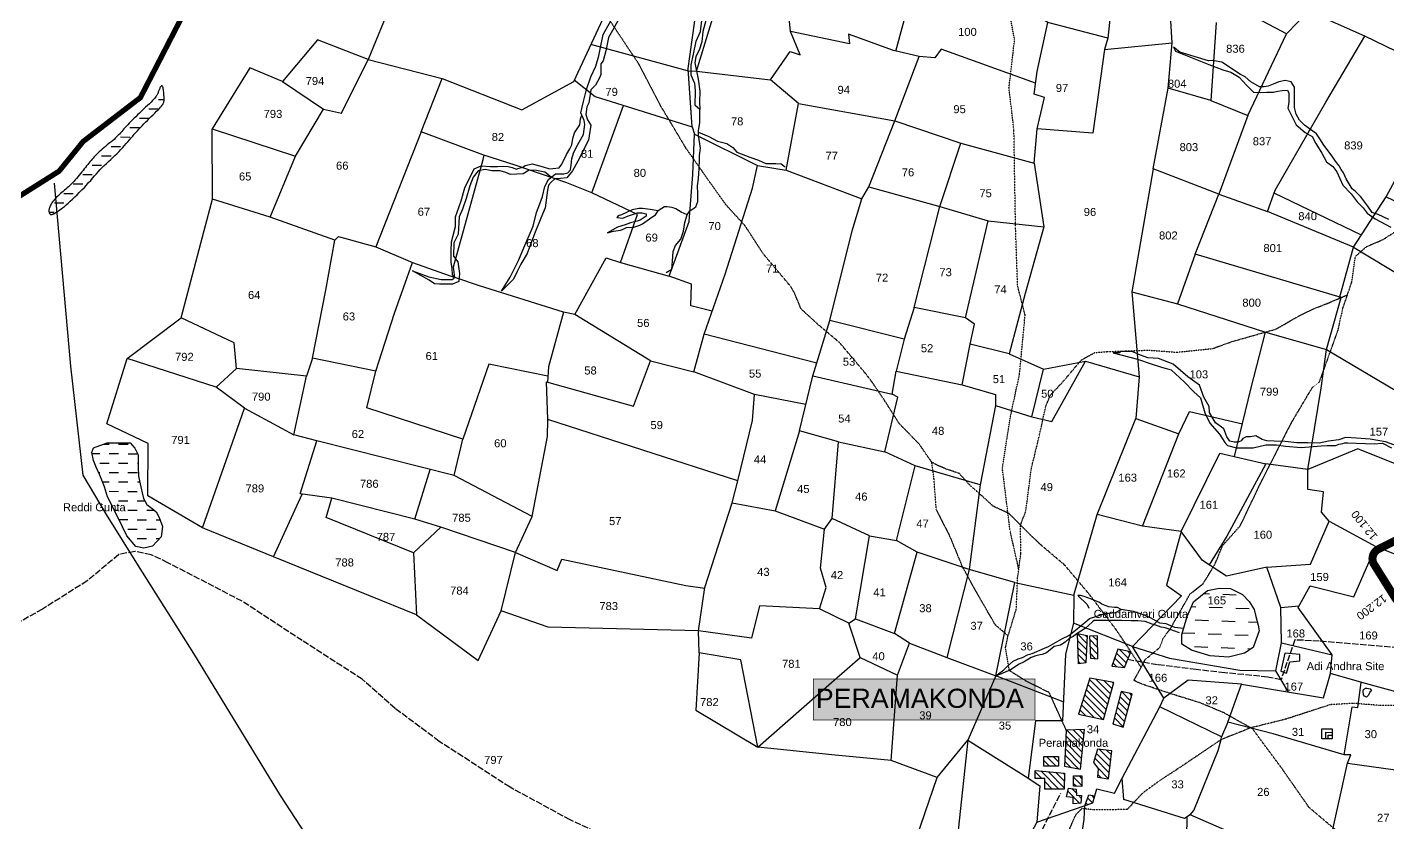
# Model space of a CAD drawing. Header units: inches. Extents: x 339104 to 349025, y 1581789 to 1595836.
# Drawn here: x 340619 to 343169, y 1590721 to 1592212 of the extents above; entities that cross this region are included whole.
import ezdxf

# ---------------------------------------------------------------- set-up
doc = ezdxf.new("R2010")
doc.units = ezdxf.units.IN
doc.header["$MEASUREMENT"] = 0
doc.header["$PDMODE"] = 32
doc.header["$PDSIZE"] = 5
for name, pattern in [('ACAD_ISO02W100', [15, 12, -3]), ('ACAD_ISO03W100', [30, 12, -18]), ('ACAD_ISO07W100', [3, 0, -3]), ('BORDER', [1.75, 0.5, -0.25, 0.5, -0.25, 0, -0.25])]:
    doc.linetypes.add(name, pattern=pattern)
for name, color, linetype in [('BLOCK', 7, 'Continuous'), ('CARTTRACK', 30, 'ACAD_ISO02W100'), ('NALA', 4, 'Continuous'), ('SQUAREWELL', 5, 'Continuous'), ('SURVEY_BND', 7, 'Continuous'), ('SURVEY_NO', 7, 'Continuous'), ('VILLAGE_AREA', 1, 'Continuous'), ('WATER_BODY', 4, 'Continuous'), ('ZSTU', 7, 'Continuous'), ('ZTEXT', 7, 'Continuous')]:
    doc.layers.add(name, color=color, linetype=linetype)
doc.layers.add('FOOTPATH', color=150, linetype='ACAD_ISO07W100', lineweight=30)
doc.layers.add('VILL_BOUNDARY', color=6, linetype='BORDER', lineweight=30)
doc.styles.get("Standard").update_dxf_attribs({"font": 'arial.ttf'})
pattern_1 = [(134.82225, (338569.871, 1581897.7874), (-6.265237, -6.2264835), [])]

msp = doc.modelspace()

# ---------------------------------------------------------------- hatches: boundary and pattern name
at = {"layer": 'VILLAGE_AREA'}
h = msp.add_hatch(dxfattribs=at)
h.set_pattern_fill('ANSI31', color=256, scale=70.664181, angle=89.8223, style=0)
h.set_pattern_definition(pattern_1)
h.paths.add_polyline_path([(342605.3, 1591072.3), (342587.2, 1591075.9), (342589.4, 1591019.3), (342602.8, 1591021.2)])
h.paths.add_polyline_path([(342624.6, 1591071.5), (342609.7, 1591070.7), (342611.5, 1591029.5), (342625.3, 1591028.2)])
h.paths.add_polyline_path([(342687.5, 1591041.4), (342663.1, 1591046.6), (342652, 1591014.4), (342675.2, 1591012.4)])
h.paths.add_polyline_path([(342689.6, 1590963), (342669.1, 1590967), (342653.6, 1590906.5), (342672.8, 1590900.2)])
h.paths.add_polyline_path([(342655.4, 1590983.9), (342610.6, 1590992.3), (342589.1, 1590924.8), (342635.9, 1590914.8)])
h.paths.add_polyline_path([(342595.9, 1590879.4), (342666, 1590879.2), (342666.1, 1590933), (342596, 1590933.2)], flags=9)
h = msp.add_hatch(dxfattribs=at)
h.set_pattern_fill('ANSI31', color=256, scale=70.664181, angle=89.8223, style=0)
h.set_pattern_definition(pattern_1)
h.paths.add_polyline_path([(342600.4, 1590895.9), (342566.3, 1590894.8), (342563.2, 1590827.3), (342593.1, 1590821.7)])
h.paths.add_polyline_path([(342651.8, 1590856.1), (342624.7, 1590859.3), (342617.5, 1590834.2), (342626.1, 1590822.8), (342624.9, 1590806.7), (342645.7, 1590803.5)])
h.paths.add_polyline_path([(342505.4, 1590853.6), (342807.8, 1590852.7), (342808, 1590908.1), (342505.6, 1590909)], flags=9)
h = msp.add_hatch(dxfattribs=at)
h.set_pattern_fill('ANSI31', color=256, scale=70.664181, angle=89.8223, style=0)
h.set_pattern_definition(pattern_1)
h.paths.add_polyline_path([(342552, 1590845.1), (342524.4, 1590845.2), (342524.4, 1590827.3), (342552, 1590827.2)])
h.paths.add_polyline_path([(342562.8, 1590814), (342508.2, 1590819.1), (342508.1, 1590804.1), (342526.3, 1590804.1), (342526.3, 1590784.4), (342562.7, 1590784.3)])
h = msp.add_hatch(dxfattribs=at)
h.set_pattern_fill('ANSI31', color=256, scale=70.664181, angle=89.8223, style=0)
h.set_pattern_definition(pattern_1)
h.paths.add_polyline_path([(342595.7, 1590808.9), (342580.2, 1590809), (342580.1, 1590789.5), (342595.6, 1590789.4)])
h = msp.add_hatch(dxfattribs=at)
h.set_pattern_fill('ANSI31', color=256, scale=70.664181, angle=89.8223, style=0)
h.set_pattern_definition(pattern_1)
h.paths.add_polyline_path([(342594.6, 1590772.1), (342586.7, 1590773), (342585.6, 1590773.2), (342585.2, 1590784.2), (342570.3, 1590786.2), (342566.9, 1590769.5), (342579.2, 1590768.7), (342579.2, 1590756.9), (342593.9, 1590757.6)])
h.paths.add_polyline_path([(342620, 1590771.9), (342608.8, 1590773.4), (342601.4, 1590753.1), (342616.3, 1590758.3)])
at = {"layer": 'WATER_BODY'}
h = msp.add_hatch(dxfattribs=at)
h.set_pattern_fill('DASH', color=256, scale=141.328361, angle=-0.1777, style=0)
h.set_pattern_definition([(359.82225, (338518.72, 1581926.096), (17.720766, 17.611155), [17.666045, -17.666045])])
h.paths.add_polyline_path([(340778.5, 1591999.4), (340775.3, 1591996.8), (340772, 1591994.1), (340768.7, 1591991.4), (340765.4, 1591988.8), (340762.2, 1591986.1), (340759.2, 1591983.6), (340756.4, 1591981.1), (340753.7, 1591978.7), (340751.2, 1591976.3), (340748.9, 1591973.9), (340746.6, 1591971.6), (340744.5, 1591969.3), (340742.4, 1591967), (340740.4, 1591964.6), (340738.3, 1591962.3), (340736.3, 1591959.8), (340734.2, 1591957.4), (340732.2, 1591954.8), (340730, 1591952.2), (340727.9, 1591949.5), (340725.7, 1591946.8), (340723.4, 1591943.9), (340721.1, 1591941), (340718.7, 1591938), (340716.2, 1591934.9), (340713.7, 1591931.8), (340711.2, 1591928.8), (340708.7, 1591925.9), (340706.1, 1591923), (340703.5, 1591920.3), (340700.9, 1591917.8), (340698.4, 1591915.4), (340695.8, 1591913.1), (340693.3, 1591910.9), (340690.8, 1591908.7), (340688.3, 1591906.6), (340685.8, 1591904.5), (340683.3, 1591902.3), (340680.9, 1591900.2), (340678.5, 1591897.9), (340676.1, 1591895.7), (340673.9, 1591893.5), (340671.8, 1591891.2), (340669.8, 1591889), (340668, 1591886.8), (340666.4, 1591884.7), (340664.9, 1591882.7), (340663.7, 1591880.7), (340662.6, 1591878.8), (340661.7, 1591877), (340661, 1591875.3), (340660.4, 1591873.8), (340660, 1591872.3), (340659.7, 1591870.9), (340659.5, 1591869.7), (340659.4, 1591868.6), (340659.4, 1591867.6), (340659.4, 1591866.7), (340659.6, 1591865.9), (340659.7, 1591865.1), (340660, 1591864.4), (340660.2, 1591863.8), (340660.5, 1591863.2), (340660.8, 1591862.7), (340661.2, 1591862.2), (340661.5, 1591861.8), (340662, 1591861.5), (340662.4, 1591861.2), (340663, 1591861), (340663.6, 1591861), (340664.2, 1591861), (340664.9, 1591861.1), (340665.7, 1591861.3), (340666.4, 1591861.5), (340667.1, 1591861.8), (340667.8, 1591862.1), (340668.4, 1591862.3), (340668.9, 1591862.5), (340669.3, 1591862.7), (340669.6, 1591862.9), (340670, 1591863.1), (340670.4, 1591863.3), (340670.9, 1591863.7), (340671.7, 1591864.1), (340672.6, 1591864.8), (340673.9, 1591865.6), (340675.4, 1591866.7), (340677.4, 1591868), (340679.6, 1591869.6), (340682.2, 1591871.5), (340685.1, 1591873.7), (340688.3, 1591876.2), (340691.8, 1591879.1), (340695.5, 1591882.3), (340699.5, 1591885.9), (340703.8, 1591889.8), (340708.1, 1591894), (340712.6, 1591898.3), (340717, 1591902.8), (340721.4, 1591907.3), (340725.8, 1591911.9), (340729.9, 1591916.4), (340733.9, 1591920.8), (340737.7, 1591925.1), (340741.4, 1591929.3), (340744.9, 1591933.3), (340748.5, 1591937.4), (340752, 1591941.3), (340755.6, 1591945.2), (340759.3, 1591949), (340763.2, 1591952.8), (340767.1, 1591956.6), (340771.2, 1591960.3), (340775.2, 1591964.1), (340779.2, 1591967.8), (340783.2, 1591971.5), (340787.1, 1591975.2), (340790.9, 1591978.9), (340794.5, 1591982.7), (340798, 1591986.4), (340801.3, 1591990.2), (340804.5, 1591993.9), (340807.6, 1591997.5), (340810.7, 1592001.2), (340813.6, 1592004.7), (340816.5, 1592008.1), (340819.4, 1592011.5), (340822.3, 1592014.7), (340825.2, 1592018), (340828.1, 1592021.1), (340831, 1592024.3), (340834.1, 1592027.5), (340837.3, 1592030.8), (340840.6, 1592034.2), (340844, 1592037.6), (340847.6, 1592041.1), (340851.1, 1592044.6), (340854.6, 1592048), (340857.9, 1592051.3), (340861.1, 1592054.5), (340864, 1592057.3), (340866.5, 1592060), (340868.6, 1592062.2), (340870.3, 1592064.2), (340871.7, 1592066), (340872.8, 1592067.5), (340873.7, 1592068.9), (340874.3, 1592070.2), (340874.7, 1592071.5), (340875, 1592072.8), (340875.2, 1592074.1), (340875.4, 1592075.5), (340875.4, 1592077), (340875.4, 1592078.6), (340875.4, 1592080.3), (340875.2, 1592082.1), (340875.1, 1592084), (340874.9, 1592086.1), (340874.7, 1592088.2), (340874.5, 1592090.5), (340874.2, 1592092.7), (340874, 1592094.9), (340873.6, 1592096.9), (340873.3, 1592098.7), (340872.9, 1592100.2), (340872.4, 1592101.3), (340871.9, 1592102), (340871.3, 1592102.4), (340870.7, 1592102.4), (340870.1, 1592102.1), (340869.5, 1592101.5), (340868.9, 1592100.8), (340868.2, 1592099.8), (340867.6, 1592098.7), (340867.1, 1592097.5), (340866.5, 1592096.3), (340866, 1592095), (340865.5, 1592093.7), (340864.9, 1592092.3), (340864.4, 1592090.9), (340863.9, 1592089.5), (340863.3, 1592088.2), (340862.8, 1592086.9), (340862.1, 1592085.6), (340861.3, 1592084.2), (340860.4, 1592082.7), (340859.2, 1592081), (340857.7, 1592079.2), (340855.8, 1592077), (340853.5, 1592074.6), (340850.8, 1592071.9), (340847.7, 1592068.8), (340844.3, 1592065.5), (340840.7, 1592062.1), (340836.9, 1592058.5), (340833.1, 1592054.9), (340829.3, 1592051.3), (340825.6, 1592047.8), (340822.1, 1592044.4), (340818.8, 1592041.2), (340815.6, 1592038), (340812.6, 1592035), (340809.8, 1592032.2), (340807.1, 1592029.4), (340804.6, 1592026.7), (340802.3, 1592024.1), (340800, 1592021.6), (340797.9, 1592019.1), (340795.8, 1592016.7), (340793.8, 1592014.3), (340791.6, 1592011.9), (340789.4, 1592009.5), (340787, 1592007.1), (340784.4, 1592004.6), (340781.5, 1592002)])
h = msp.add_hatch(dxfattribs=at)
h.set_pattern_fill('DASH', color=256, scale=141.328361, angle=-0.1777, style=0)
h.set_pattern_definition([(359.82225, (338569.871, 1581897.787), (17.720766, 17.611155), [17.666045, -17.666045])])
h.paths.add_polyline_path([(340791.2, 1591433.1), (340768.5, 1591433.1), (340743.2, 1591423.9), (340739.8, 1591415.1), (340743.1, 1591399.9), (340747.7, 1591387.7), (340754.8, 1591372.5), (340763.6, 1591351), (340769.4, 1591332.1), (340789.1, 1591292.9), (340805.5, 1591259.1), (340822.2, 1591238.9), (340837, 1591235.5), (340853.8, 1591239.6), (340869.9, 1591256.8), (340872.5, 1591276.2), (340866.2, 1591293.5), (340860.4, 1591304.1), (340852.8, 1591310.4), (340842.7, 1591317.6), (340836.4, 1591329), (340833.9, 1591339.5), (340831.4, 1591350.9), (340827.3, 1591370.7), (340826.5, 1591388.3), (340826.6, 1591410.6), (340820.7, 1591423.3), (340811.9, 1591433)])
h.paths.add_polyline_path([(340680.2, 1591299.2), (340857.5, 1591298.6), (340857.6, 1591331.5), (340680.3, 1591332)], flags=9)
at = {"layer": 'WATER_BODY', "linetype": 'ByBlock'}
h = msp.add_hatch(dxfattribs=at)
h.set_pattern_fill('DASH', color=256, scale=200, angle=177.9590255, style=0)
h.paths.add_polyline_path([(341885.1, 1590386.3), (341860, 1590370.9), (341849.6, 1590344.4), (341847.5, 1590315.4), (341849.5, 1590301.5), (341861.7, 1590284), (341888.1, 1590262.3), (341930.5, 1590246.3), (341964.6, 1590225.6), (341980.1, 1590206.1), (342003.5, 1590191.7), (342029.7, 1590198), (342046, 1590207), (342058.8, 1590223.3), (342071.2, 1590248.3), (342070.1, 1590255.4), (342072.9, 1590265.3), (342076.9, 1590274.8), (342082.5, 1590291), (342083.4, 1590307.7), (342083.4, 1590328.4), (342086.5, 1590347.4), (342086.1, 1590358.1), (342093, 1590394.6), (342099.1, 1590425.9), (342100, 1590454.1), (342100, 1590475.5), (342093.7, 1590481.1), (342081, 1590485.1), (342061.1, 1590484.3), (342040.4, 1590474.5), (341993.1, 1590449.6), (341972.4, 1590433)])
h.paths.add_polyline_path([(342870.3, 1591031.8), (342900.4, 1591039.2), (342917, 1591049.7), (342928, 1591080.9), (342926.3, 1591091.2), (342921.5, 1591107.5), (342918.4, 1591121), (342909.3, 1591135.9), (342896.4, 1591149.1), (342874.4, 1591160.3), (342852.9, 1591160.9), (342831.2, 1591156.7), (342804.7, 1591135.3), (342793.2, 1591107.6), (342782.8, 1591074.2), (342783, 1591055.6), (342801.3, 1591044.9), (342835.7, 1591034.2)])
h.paths.add_polyline_path([(341656.9, 1590312.9), (342182.7, 1590311.2), (342182.9, 1590366), (341657.1, 1590367.7)], flags=9)
h.paths.add_polyline_path([(342608.7, 1591095.4), (343043.9, 1591094), (343044.1, 1591148.9), (342608.8, 1591150.2)], flags=9)
h.paths.add_polyline_path([(342821.9, 1591120.8), (342922.3, 1591120.5), (342922.5, 1591174.6), (342822.1, 1591174.9)], flags=9)
at = {"layer": 'ZSTU'}
msp.add_hatch(color=2, dxfattribs=at).paths.add_polyline_path([(342092.1, 1590990.7), (342507.8, 1590990.7), (342507.8, 1590913.6), (342092.1, 1590913.6)])

# ---------------------------------------------------------------- linework, layer by layer
at = {"layer": 'BLOCK', "color": 1, "const_width": 15}
msp.add_lwpolyline([(343185.8, 1591137.8), (343143.4, 1591205.3, -0.442994), (343151.4, 1591233.9), (343205.3, 1591260.8, -0.123509)], format="xyb", dxfattribs=at)
at = {"layer": 'BLOCK', "color": 2}
msp.add_point((343155, 1591235.7), dxfattribs=at)
at = {"layer": 'CARTTRACK'}
for points in [[(342228.3, 1590424.5), (342201.9, 1590425), (342168.2, 1590435.9), (342129, 1590464.1), (342068.7, 1590508.2), (341989.9, 1590552.6), (341936.2, 1590589.2), (341864.7, 1590625.9), (341779.1, 1590660.8), (341636.4, 1590726.6), (341523.7, 1590787.7), (341391.1, 1590873.7), (341308.2, 1590935.5), (341246.6, 1590990), (341134.3, 1591062.5), (341021.7, 1591136.2), (340882.4, 1591208.5), (340851.1, 1591223.5), (340820.2, 1591229.7), (340790.2, 1591223.7), (340731.1, 1591174.3), (340647.4, 1591121.6), (340562, 1591073.2)], [(343248.7, 1591044), (343040.7, 1591061.6), (342994.7, 1591063.9), (342969.1, 1590989.3), (342943.9, 1590994.3), (342863.6, 1591002.3), (342809.9, 1591008.2), (342737.4, 1591017.3), (342681.6, 1591026.9)], [(341582.9, 1588435.9), (341643.7, 1588689), (341709.5, 1588910.2), (341853.6, 1589240.4), (341970.4, 1589495.9), (342025.3, 1589623.1), (342154.7, 1589857.4), (342269.7, 1590058.6), (342334.7, 1590136.1), (342342.5, 1590176.9), (342329.4, 1590216.3), (342343.1, 1590319.2), (342402.1, 1590487.6), (342422.6, 1590579.2), (342514.8, 1590695.3), (342556.1, 1590776.8)]]:
    msp.add_lwpolyline(points, dxfattribs=at)
at = {"layer": 'FOOTPATH', "ltscale": 0.0001}
for points in [[(342477.3, 1591196.6), (342461.1, 1591268.1), (342446.6, 1591385.8), (342462.4, 1591486.3), (342478.7, 1591561), (342489.2, 1591672.8), (342475.1, 1591727.6), (342471.3, 1591837.6), (342468.2, 1592020.3), (342459, 1592098.2), (342469.4, 1592188), (342457.7, 1592254.1)], [(342706.7, 1591012.5), (342661.3, 1591081.1), (342609.4, 1591149.5), (342562.9, 1591204.6), (342517.8, 1591242.7), (342496, 1591263.7), (342458.9, 1591300.7), (342429.4, 1591314.4), (342401.8, 1591339.7), (342387.3, 1591352.1), (342366, 1591375.6), (342341.7, 1591383.8), (342323.8, 1591391.5), (342314.4, 1591396.7), (342302.5, 1591413.8), (342291, 1591430.5), (342253.4, 1591469.2), (342225.3, 1591513.3), (342202.4, 1591547), (342190, 1591563.3), (342141.5, 1591620.9), (342101.4, 1591654.7), (342069.5, 1591683.9), (342057.2, 1591713.3), (342050, 1591726.1), (341998.8, 1591786.9), (341964.4, 1591839.9), (341928.6, 1591879.2), (341897.2, 1591923.3), (341853.7, 1591985.2), (341805.7, 1592065.5), (341764.9, 1592143.7), (341712.5, 1592222.3)], [(343075.7, 1591644), (343084.8, 1591685.3), (343101.5, 1591734.2), (343108.4, 1591782.6), (343129.4, 1591801.2), (343159.3, 1591813.8), (343183.7, 1591829.4)], [(342457.3, 1591071.3), (342472.6, 1591121.3), (342475.3, 1591181.6), (342481.3, 1591225.3), (342480.5, 1591279.1), (342490.4, 1591304.5), (342500.8, 1591384.4), (342515.8, 1591445.9), (342527.8, 1591501), (342536.3, 1591522.1), (342563, 1591550.9), (342594.3, 1591588.3), (342619.3, 1591602.2), (342643.7, 1591604.2), (342721.4, 1591606.9), (342773.3, 1591603), (342840.8, 1591609.9), (342875.6, 1591622.6), (342959.2, 1591646.3), (343000.2, 1591669.8), (343029.7, 1591684.4), (343054.7, 1591694.1), (343078.3, 1591704.1), (343094, 1591710.8)], [(343173.3, 1590622.7), (343093.3, 1590689), (343021.8, 1590749.5), (342970, 1590823.7), (342915.7, 1590897), (342862.1, 1590927), (342817.9, 1590945.7), (342763.6, 1590962.5), (342709.3, 1590980.6), (342693.2, 1590987.8), (342714.8, 1591027.3), (342741.8, 1591049.9), (342748.4, 1591067.8), (342760.8, 1591083.5), (342798.3, 1591149.6), (342823.4, 1591169.8), (342845.1, 1591205.6), (342859.5, 1591240.7), (342892.6, 1591277.9), (342932.2, 1591360.8), (342989.4, 1591472.4), (343027.2, 1591536.2), (343041, 1591547.4), (343075.7, 1591644)], [(342566.7, 1590893.9), (342534.5, 1590965.1), (342492.3, 1590985.9), (342459.8, 1591006.3), (342452.4, 1591049.6), (342457.3, 1591071.3), (342433.3, 1591092.2), (342396.1, 1591156.9), (342372.2, 1591200.3), (342347.2, 1591260.7), (342322.6, 1591308.7), (342318.5, 1591365.4), (342314.4, 1591396.7)], [(343254.4, 1590947.4), (343212.3, 1590940.5), (343151.8, 1590941.2), (343103.8, 1590945), (343061.3, 1590942.4), (342978.2, 1590915.4), (342912.1, 1590899), (342856.7, 1590877), (342777.4, 1590823.5), (342741.3, 1590800), (342709.3, 1590776.6), (342680.6, 1590746.3), (342653.4, 1590745.4), (342618.7, 1590745.1), (342595.6, 1590747.9), (342583.6, 1590735.5), (342566.7, 1590697.9), (342524.2, 1590674.1), (342510.7, 1590655.2), (342445.8, 1590608.3)]]:
    msp.add_lwpolyline(points, dxfattribs=at)
at = {"layer": 'NALA'}
for points in [[(341726.6, 1592225.3), (341715.5, 1592206.2), (341708.1, 1592192.6), (341703.2, 1592167.8), (341698.3, 1592149), (341693.9, 1592143.2), (341693.8, 1592123.3), (341691.2, 1592117.4), (341684.2, 1592103.8), (341674.9, 1592094.5), (341671.5, 1592070.5), (341667.8, 1592063.2), (341666, 1592048.5), (341669.2, 1592038.5), (341675.1, 1592028.8), (341670.6, 1592000.2), (341650.9, 1591961.2), (341640.9, 1591942.8), (341630.2, 1591930), (341618.4, 1591928.6), (341607.4, 1591928.2), (341600.7, 1591921.6), (341595.9, 1591916.1), (341594, 1591906.6), (341589.5, 1591873.9), (341581.3, 1591854.4), (341569.8, 1591824.7), (341556, 1591787.9), (341544.1, 1591767.9), (341537.1, 1591754.3), (341530, 1591739.9), (341507.9, 1591717.6), (341523.8, 1591743.6), (341539.4, 1591775.2), (341547.5, 1591794), (341566.9, 1591839.4), (341573.2, 1591864.8), (341579.9, 1591881.3), (341584.3, 1591894.6), (341589.2, 1591913.7), (341595.9, 1591926.9), (341608.8, 1591937.3), (341624.3, 1591937.3), (341632, 1591939.5), (341636.8, 1591944.6), (341638.3, 1591953.8), (341639.8, 1591965.2), (341642.5, 1591976.2), (341648, 1591986.5), (341661.4, 1592011), (341664, 1592029.7), (341662.9, 1592037.4), (341656.3, 1592051.5), (341661.2, 1592072.8), (341667.2, 1592095.2), (341675, 1592118.9), (341684.6, 1592139.1), (341689.9, 1592158.6), (341692.5, 1592171.1), (341698.1, 1592198.7), (341718.1, 1592234.2)], [(341892.4, 1592231.5), (341885.2, 1592204.3), (341883.1, 1592184.8), (341878.3, 1592169.2), (341872.1, 1592157.1), (341870, 1592145.6), (341876.1, 1592115), (341879.2, 1592092.3), (341878.6, 1592072.5), (341879.8, 1592057.9), (341870.6, 1592065.7), (341871.4, 1592092.9), (341870.4, 1592106.9), (341863, 1592122), (341863.1, 1592141.5), (341867.6, 1592161.4), (341872.5, 1592186.2), (341881, 1592204.2), (341883.7, 1592230)], [(343171.1, 1591851.8), (343150.9, 1591861), (343139.8, 1591865), (343131.5, 1591876.5), (343118.6, 1591894.2), (343108.7, 1591904.2), (343102, 1591909.4), (343096.9, 1591918.9), (343090.9, 1591928.1), (343086.2, 1591939.2), (343081.8, 1591945.5), (343077.9, 1591952.3), (343070.8, 1591961.1), (343064.8, 1591970.6), (343049.4, 1591990.9), (343041.5, 1592003.2), (343035.2, 1592012.4), (343012.9, 1592028.6), (343003.4, 1592038.1), (342997.1, 1592049.2), (342994.3, 1592061.6), (342994.3, 1592071.1), (342994.4, 1592080.6), (342994.4, 1592091.3), (342994, 1592099.7), (342987.7, 1592109.6), (342976.6, 1592112), (342964.7, 1592109.7), (342954.3, 1592105.3), (342944.8, 1592101.8), (342937.2, 1592100.6), (342928.5, 1592100.7), (342912.6, 1592109.8), (342901.5, 1592119), (342892.8, 1592123.4), (342858.1, 1592146.7), (342840.6, 1592149.9), (342832.7, 1592149.2), (342779.5, 1592165.2), (342767.6, 1592174.8), (342771.2, 1592167.2), (342833.5, 1592142), (342859.7, 1592132), (342874.7, 1592127.6), (342890.6, 1592118.4), (342904.1, 1592103.3), (342917.5, 1592090.2), (342931.1, 1592089.7), (342942.6, 1592090.5), (342954.9, 1592090.4), (342962.8, 1592092), (342971.2, 1592093.6), (342981.1, 1592093.9), (342983.5, 1592088.8), (342983.4, 1592070.9), (342981.8, 1592060.2), (342997, 1592028.9), (343014, 1592014.6), (343027.1, 1592007), (343034.2, 1591994.3), (343045.3, 1591976), (343054, 1591960.1), (343065.9, 1591950.9), (343073.4, 1591941.4), (343084.9, 1591916.4), (343100.4, 1591900.1), (343111.5, 1591885), (343123, 1591873.4), (343130.5, 1591863.5), (343145.5, 1591853.1), (343174.9, 1591837.6)], [(341454.7, 1591930.8), (341448.2, 1591915), (341441.4, 1591891.4), (341434.4, 1591871.1), (341428.6, 1591856.5), (341426.6, 1591824.5), (341418.3, 1591807.9), (341417.7, 1591782.9), (341426, 1591772.2), (341428.7, 1591750.4), (341427.8, 1591735.8), (341415.9, 1591730.3), (341404.8, 1591730.3), (341391.8, 1591730.4), (341382.1, 1591730.9), (341372.2, 1591737.8), (341340.9, 1591755.5), (341371.7, 1591744.3), (341394.8, 1591739.4), (341415, 1591739.3), (341419.1, 1591741.6), (341415.7, 1591748.8), (341415, 1591760.2), (341413.2, 1591772), (341413.2, 1591780.8), (341413.3, 1591793.3), (341413.8, 1591809.9), (341421.6, 1591838.5), (341421.8, 1591856.6), (341427.5, 1591874.4), (341431.9, 1591886.9), (341439.2, 1591911.1), (341456.7, 1591946.6), (341469.6, 1591952.6), (341486.8, 1591951.2), (341500.4, 1591951.1), (341511.8, 1591952), (341520.4, 1591951.1), (341527.5, 1591949), (341535.9, 1591946.2), (341538.4, 1591947.3), (341547.5, 1591950.1), (341551.9, 1591953), (341565.5, 1591955.8), (341585.9, 1591950.4), (341597.5, 1591946.7), (341616.1, 1591948.7), (341620.7, 1591955.4), (341629.4, 1591973.5), (341635.7, 1591983.9), (341639.6, 1591991.5), (341641.5, 1592003.3), (341644.8, 1592014.4), (341654.4, 1592029.3), (341656, 1592040.4), (341658.4, 1592047)], [(341816.7, 1591752.2), (341826.9, 1591758.6), (341828.3, 1591773.7), (341829.3, 1591791.6), (341834.1, 1591802.9), (341843.7, 1591814.8), (341848.6, 1591830), (341851.4, 1591846.3), (341855.7, 1591860.5), (341860.8, 1591868.1), (341871.7, 1591875.6), (341875.6, 1591885.3), (341875.8, 1591899.8), (341875, 1591914.9), (341877.1, 1591928.7), (341878.5, 1591947.2), (341878.6, 1591964.1), (341878.8, 1591971.6), (341880.5, 1591985.2), (341876.9, 1592009.8), (341876.9, 1592018.8), (341879.3, 1592033), (341879.5, 1592047.1), (341879.8, 1592057.9)], [(341876.9, 1592015.4), (341896.5, 1592007), (341912.8, 1591998.8), (341929.8, 1591994.2), (341941.4, 1591986.4), (341948.8, 1591978), (341973, 1591968.8), (341989.6, 1591963.2), (342002.9, 1591957), (342014.2, 1591957), (342021.9, 1591957), (342031.7, 1591956.2), (342039.4, 1591950.7)], [(341600.9, 1591930.9), (341588.8, 1591940.2), (341573.6, 1591943.5), (341559.7, 1591944), (341548.4, 1591937.5), (341524.7, 1591936.1), (341515.6, 1591939.8), (341505.4, 1591942.9), (341496.5, 1591942.9), (341489.5, 1591942.9), (341477.2, 1591945.6), (341463.7, 1591943), (341454.7, 1591930.8)], [(341855.7, 1591860.5), (341844.7, 1591865.4), (341834.4, 1591871.5), (341827.4, 1591874.3), (341817.9, 1591875.5), (341813.5, 1591875.3), (341808.1, 1591872.5), (341801.1, 1591868), (341786.7, 1591870.5), (341771.8, 1591872.3), (341764.9, 1591872.5), (341752.7, 1591869.7), (341742.3, 1591865), (341732.5, 1591860.3), (341726.5, 1591858.7), (341723.8, 1591855.7), (341723.8, 1591855.7), (341734.4, 1591854.1), (341738.1, 1591855.6), (341743.8, 1591858.1), (341762.8, 1591864), (341771.3, 1591864.5), (341778.6, 1591862.6), (341778.6, 1591857.8), (341767.8, 1591850.7), (341762, 1591848.6), (341749.4, 1591845.3), (341739.4, 1591841.5), (341725.3, 1591837.4), (341706.4, 1591827), (341717.7, 1591829.8), (341730.5, 1591831.8), (341734.7, 1591833.3), (341741.8, 1591836.8), (341755.8, 1591837.5), (341766.9, 1591841.1), (341772.3, 1591843.9), (341789.5, 1591856.4), (341796.1, 1591860.3), (341801.1, 1591868)], [(343180.3, 1591429.6), (343164.9, 1591435.2), (343136.3, 1591440.1), (343110.4, 1591442.1), (343089.8, 1591443), (343077.1, 1591438.7), (343057.6, 1591436.3), (343040.1, 1591432.4), (343019.8, 1591432.9), (342998.4, 1591433), (342976.5, 1591435.8), (342956.3, 1591436.3), (342942, 1591437.1), (342933.6, 1591439.5), (342921.7, 1591446.3), (342911.4, 1591444.7), (342903.8, 1591444.4), (342897.5, 1591441.2), (342893.9, 1591436.8), (342888.3, 1591434.5), (342881.2, 1591434.5), (342872.8, 1591436.5), (342867.3, 1591444.5), (342861.7, 1591459.7), (342845.8, 1591470.8), (342834.7, 1591490.3), (342834.4, 1591501), (342824.5, 1591518.5), (342815.8, 1591541.2), (342794, 1591556.7), (342766.6, 1591580.7), (342739.2, 1591591.1), (342719.3, 1591592.4), (342705.4, 1591597.6), (342691.1, 1591603.6), (342677.6, 1591604.4), (342666.9, 1591604.5), (342666.5, 1591602.1), (342654.2, 1591602.1), (342699.8, 1591589.7), (342725.2, 1591581.3), (342745.1, 1591575.2), (342762.9, 1591570), (342787.5, 1591547.7), (342805.3, 1591528.6), (342818, 1591517.5), (342826.3, 1591489.3), (342835.7, 1591470.2), (342853.3, 1591449.6), (342863.6, 1591434.1), (342868.8, 1591428.5), (342885.4, 1591423.7), (342916.8, 1591423.6), (342940.3, 1591429.5), (342960.2, 1591429.4), (342977.2, 1591427), (343006.6, 1591424.5), (343044, 1591427.5), (343054.7, 1591428.3), (343071.4, 1591428.3), (343077.4, 1591430.6), (343084.5, 1591432.2), (343088.1, 1591433), (343094.1, 1591433.3), (343143.5, 1591431.6), (343159, 1591432.3), (343176.1, 1591423.6)], [(342778.4, 1591077), (342767.9, 1591080.8), (342760.8, 1591083.5), (342751.8, 1591086.7), (342744.1, 1591087.9), (342734, 1591091.2), (342727.2, 1591093.6), (342714.1, 1591098.3), (342700.5, 1591099.8), (342688, 1591099.8), (342669.9, 1591100.1), (342641, 1591100.2), (342627.1, 1591100.2), (342618.6, 1591100.2), (342615.6, 1591097.6), (342601.7, 1591085), (342590.6, 1591078.3), (342579.5, 1591070.3), (342572, 1591066.5), (342564.3, 1591059.7), (342555.8, 1591054.3), (342543.7, 1591051.5), (342529.3, 1591039.5), (342521, 1591036.3), (342517.4, 1591035.7), (342509.3, 1591033.9), (342500.6, 1591030.9), (342487.3, 1591022.5), (342478.2, 1591018.7), (342459.8, 1591006.3), (342454.5, 1591004.7), (342445, 1591000.3), (342434.1, 1590996.7), (342449.5, 1591007.9), (342456.4, 1591014.8), (342466.9, 1591024), (342476, 1591028.2), (342484.1, 1591031), (342494, 1591035.6), (342502.7, 1591038.2), (342525.3, 1591048.2), (342532.8, 1591051.8), (342559.5, 1591066.3), (342571.4, 1591071.9), (342577.7, 1591077.4), (342583.6, 1591082.2), (342594.3, 1591090.6), (342605, 1591099.4), (342609.7, 1591103.7), (342639.1, 1591113.4), (342658.4, 1591115), (342669, 1591121), (342662.6, 1591124.6), (342656.8, 1591124.9), (342646.2, 1591125.6), (342639.1, 1591128.2), (342633, 1591130.8), (342628.8, 1591134), (342613.8, 1591140.1), (342600, 1591145.3), (342592.9, 1591147.3), (342587.8, 1591147), (342605.4, 1591130.2), (342608.6, 1591123.2)], [(342786.2, 1591085.2), (342770.1, 1591087), (342753.4, 1591093.8), (342741.5, 1591095.1), (342725.5, 1591104.5), (342713, 1591110), (342692.4, 1591117.1), (342669, 1591121)]]:
    msp.add_lwpolyline(points, dxfattribs=at)
at = {"layer": 'SQUAREWELL'}
for points in [[(343045.7, 1590897.5), (343064.7, 1590897.4), (343064.7, 1590878.4), (343045.6, 1590878.5)], [(343052.6, 1590890.7), (343064.7, 1590890.6), (343064.7, 1590878.4), (343052.6, 1590878.5)], [(343057, 1590885.5), (343064.7, 1590885.5), (343064.7, 1590878.4), (343057, 1590878.4)]]:
    msp.add_lwpolyline(points, close=True, dxfattribs=at)
at = {"layer": 'SURVEY_BND'}
for points in [[(341806.5, 1592328), (341882.9, 1592318.4), (341856.4, 1592130.5), (341873.2, 1592129.5), (341924.3, 1592297.9), (341942, 1592366), (341895, 1592398.4), (341951.4, 1592557.8), (341961.9, 1592614.1), (341963, 1592676.4), (341988.6, 1592747.2), (342024.3, 1592827)], [(343020.3, 1592241.9), (342979, 1592200), (342891.8, 1592246), (342928.4, 1592421.9), (342943.1, 1592510.5), (342985.3, 1592700.4), (342994.3, 1592708.4)], [(341584.1, 1592559.7), (341523.7, 1592560.7), (341348.2, 1592382.1), (341286.4, 1592221.7), (341257.5, 1592151.8), (341396.5, 1592115.9), (341545.8, 1592057), (341643.1, 1592110.1), (341723.1, 1592283.1), (341542.9, 1592337.1), (341569.1, 1592444.8), (341616.9, 1592428), (341660.4, 1592365.7), (341753.7, 1592336.6), (341781.5, 1592453.7), (341794.9, 1592532.6)], [(341873.2, 1592129.5), (342012, 1592113.7), (342049.1, 1592166.6), (342067.8, 1592160.2), (342049.2, 1592204.4), (342031.1, 1592390.1), (342109.2, 1592373.2), (342125.3, 1592461.5)], [(342247, 1592167.2), (342289.7, 1592326.5), (342308.4, 1592389.3), (342228, 1592432.3)], [(343242, 1592139.1), (343125.7, 1592195.4), (343020.3, 1592241.9), (343150.6, 1592363.5), (343287, 1592276.3)], [(342656.7, 1592309.4), (342644.2, 1592191.7), (342531.6, 1592220.9), (342461.8, 1592263.7)], [(342847.1, 1592220.7), (342837.2, 1592074.5), (342757.3, 1592098), (342765, 1592182.6), (342760.5, 1592254.9)], [(342638.2, 1592170.2), (342616.3, 1592013.7), (342511.7, 1592021.5), (342525.3, 1592080.5), (342506, 1592086.5), (342512.1, 1592129.4), (342531.6, 1592220.9)], [(342064.2, 1592069.2), (342245.2, 1592036.6), (342290.8, 1592157.5), (342242.8, 1592168.2), (342158.2, 1592199.1), (342159.9, 1592181), (342049.2, 1592204.4)], [(342644.2, 1592191.7), (342638.2, 1592170.2), (342765, 1592182.6)], [(342837.2, 1592074.5), (342907, 1592046.8), (342979, 1592200)], [(342907, 1592046.8), (342852.5, 1591899.4), (342943.7, 1591866.8), (342958.1, 1591906.7), (343052.8, 1592071.7), (343125.7, 1592195.4)], [(341257.5, 1592151.8), (341162.6, 1592188.5), (341097.1, 1592110.2), (341173.9, 1592058.3)], [(341856.4, 1592130.5), (341675.3, 1592179.7)], [(342508.9, 1592107.2), (342332, 1592170.7), (342320.1, 1592154.5), (342290.8, 1592157.5)], [(341195.4, 1591812.9), (341074.4, 1591856.4), (341121.6, 1591970.4), (341173.9, 1592058.3), (341207.8, 1592051.3), (341257.5, 1592151.8)], [(341097.1, 1592110.2), (341035.8, 1592136.1), (340965.6, 1592021.7), (341121.6, 1591970.4)], [(341677.3, 1591901.6), (341630.1, 1591920.6), (341533.2, 1591953.6), (341473, 1591973), (341357.3, 1592015.9), (341396.5, 1592115.9)], [(341644.2, 1592113.6), (341683.4, 1592082), (341865.1, 1592025.6), (341857.6, 1592133.9)], [(341865.1, 1592025.6), (341869.4, 1592011.4), (341987.8, 1591952.7), (342041.4, 1591944.5), (342064.2, 1592069.2), (342012, 1592113.7)], [(343166.1, 1591894.1), (343293.4, 1592129.7), (343384, 1592113.5), (343380.8, 1592084.3)], [(342729.1, 1591947), (342757.3, 1592098)], [(341731, 1591771.4), (341762.6, 1591861.3), (341677.3, 1591901.6), (341736.7, 1592065.5)], [(342041.4, 1591944.5), (342183.1, 1591890.4), (342196.1, 1591913.1), (342245.2, 1592036.6)], [(342245.2, 1592036.7), (342368.5, 1591994.9), (342506.3, 1591957.5), (342511.7, 1592021.5)], [(341074.4, 1591856.4), (340966, 1591889.8), (340965.6, 1592021.7)], [(341357.3, 1592015.9), (341272.1, 1591800.4), (341340.6, 1591770.9), (341420.2, 1591743.2), (341417.6, 1591762.9), (341445.5, 1591862.3), (341473.3, 1591964.4), (341475.2, 1591972.3)], [(341902.8, 1591680.1), (341862.7, 1591690.2), (341864.1, 1591730.5), (341822, 1591745.5), (341859.4, 1591847.9), (341866.5, 1591936.2), (341869.4, 1592011.4)], [(342196.1, 1591913.1), (342329.1, 1591876.3), (342368.5, 1591994.9)], [(342098.5, 1591582.3), (341887.9, 1591637.1), (341926.8, 1591749.6), (341978.4, 1591910.5), (341987.8, 1591952.7)], [(342506.3, 1591957.5), (342524.4, 1591838.2), (342489.2, 1591712.8), (342459.2, 1591600.1), (342523.6, 1591571), (342602.7, 1591586.4), (342703.1, 1591556.7)], [(342808.2, 1591787.1), (342852.5, 1591899.4), (342729.1, 1591947), (342689.4, 1591716.2), (342774.6, 1591693.9)], [(341973.6, 1589462.2), (341761.2, 1589756.1), (341634.8, 1589920.5), (341523.2, 1590080), (341264.5, 1590510.1), (341093.7, 1590772), (340930.8, 1591038.7), (340827.1, 1591202.6), (340767.4, 1591299), (340723.3, 1591372.9), (340700.7, 1591576.8), (340670.1, 1591919.7)], [(341153.6, 1591591.8), (341142.2, 1591558.1), (341010.7, 1591572.3), (341006.9, 1591620.7), (340907.1, 1591667.5), (340950.3, 1591831), (340966, 1591889.8)], [(342281.3, 1591686.8), (342262.2, 1591627.7), (342123.4, 1591662.5), (342164.8, 1591830.6), (342183.1, 1591890.4)], [(343119.5, 1591822.5), (342956.1, 1591901)], [(343104.7, 1591799.8), (343166.1, 1591894.1), (343256.2, 1591852), (343462, 1591834.9)], [(342377.3, 1591667.5), (342281.3, 1591686.8), (342329.1, 1591876.3)], [(342329.1, 1591876.3), (342419.9, 1591849.5), (342524.4, 1591838.2)], [(343104.7, 1591799.8), (342943.7, 1591866.8)], [(342459.2, 1591600.1), (342386.2, 1591618.2), (342394.1, 1591655.8), (342377.3, 1591667.5), (342419.9, 1591849.5)], [(341272, 1591567.3), (341153.6, 1591591.8), (341178.6, 1591719.3), (341195.4, 1591812.9), (341201.9, 1591820.1), (341272.1, 1591800.4)], [(343054, 1591608.2), (343081.8, 1591705.6), (342808.2, 1591787.1), (342774.6, 1591693.9), (342940.1, 1591640.9)], [(343078.3, 1591704.1), (343104.7, 1591799.8), (343261.1, 1591705.5), (343357.1, 1591653.5)], [(341594.6, 1591557.9), (341483.8, 1591580.4), (341435.2, 1591439.8), (341255, 1591498.8), (341272, 1591567.3), (341307.4, 1591676.3), (341340.6, 1591770.9)], [(341787, 1591586.9), (341645.1, 1591673.7), (341704, 1591780.1), (341731, 1591771.4), (341822, 1591745.5)], [(341645.1, 1591673.7), (341624, 1591678.1), (341466.7, 1591727.6), (341420.2, 1591743.2)], [(342689.4, 1591716.2), (342703.1, 1591556.7), (342696.9, 1591478.8), (342777.1, 1591450), (342797.5, 1591492), (342896.7, 1591468.7)], [(340973, 1591537.5), (340805.8, 1591591.5), (340907.1, 1591667.5)], [(341624, 1591678.1), (341595.9, 1591575.9), (341593.8, 1591547)], [(342091.1, 1591558.5), (342123.4, 1591662.5)], [(342078, 1591504.8), (341981.8, 1591524.1), (341868, 1591566.5), (341887.9, 1591637.1)], [(342881.8, 1591407.5), (342912.5, 1591533.9), (342940.1, 1591640.9), (343054, 1591608.2)], [(342262.2, 1591627.7), (342247.8, 1591567.4), (342371, 1591541.8), (342386.2, 1591618.2)], [(343299.9, 1591347.1), (343112.8, 1591422.2), (343019.1, 1591383.1), (343043.9, 1591535.6), (343054, 1591608.2), (343182.7, 1591531.9), (343309.2, 1591460.7)], [(340947, 1591273.9), (340844.6, 1591334), (340845.5, 1591432.1), (340768.2, 1591468.8), (340805.8, 1591591.5)], [(341951, 1591362.3), (341594.7, 1591476.8), (341591.8, 1591547.6), (341755.4, 1591502.2), (341787, 1591586.9), (341868, 1591566.5)], [(342502, 1591482.1), (342539.4, 1591473.2), (342602.7, 1591586.4)], [(341025.8, 1591498.2), (340973, 1591537.5), (341010.7, 1591572.3)], [(341418.9, 1591371.9), (341161.9, 1591436.9), (341118.7, 1591448.2), (341142.2, 1591558.1)], [(342139.2, 1591435), (342066.1, 1591456), (342091.1, 1591558.5), (342240.2, 1591524.5)], [(342433.9, 1591503), (342404.8, 1591354.4), (342283.4, 1591389.9), (342226.1, 1591416.3), (342250.8, 1591518.7), (342240.2, 1591524.5), (342247.8, 1591567.4)], [(342371, 1591541.8), (342434, 1591523.8), (342433.9, 1591503), (342502, 1591482.1), (342523.6, 1591571)], [(341940.4, 1591320.6), (341951, 1591362.3), (341978.4, 1591475), (341981.8, 1591524.1)], [(341080.6, 1591219.4), (340947, 1591273.9), (341008, 1591446.5), (341025.8, 1591498.2), (341118.7, 1591448.2)], [(341534.2, 1591227.9), (341565.3, 1591295.2), (341593.8, 1591445.1), (341594.7, 1591476.8)], [(342709.1, 1591277.1), (342624, 1591298.8), (342696.9, 1591478.8)], [(342066.1, 1591456), (342020.9, 1591305.7), (342113.1, 1591271.6), (342127.4, 1591291.7)], [(342782, 1591267.2), (342709.1, 1591277.1), (342777.1, 1591450)], [(341345, 1591290.1), (341190, 1591329.3), (341130.4, 1591337.8), (341161.9, 1591436.9)], [(341565.3, 1591295.2), (341418.9, 1591371.9), (341435.2, 1591439.8)], [(342197.8, 1591259.2), (342127.4, 1591291.7), (342139.2, 1591435), (342226.1, 1591416.3)], [(342782, 1591267.2), (342854.2, 1591413.7), (342940.7, 1591394.1)], [(341534.2, 1591227.9), (341393.9, 1591275.3), (341345, 1591290.1), (341374.2, 1591383.2)], [(342404.8, 1591354.4), (342384.6, 1591196.1), (342286.8, 1591228.4), (342247.9, 1591249.9), (342283.4, 1591389.9)], [(343059, 1591286.7), (343044.9, 1591303.4), (343048.5, 1591341.2), (343019, 1591345.5), (343019.1, 1591383.1), (342940.7, 1591394.1), (342867.5, 1591258.5), (342834, 1591204.7)], [(341348.6, 1591110.7), (341080.6, 1591219.4), (341134.1, 1591337.3)], [(341393.9, 1591275.3), (341343, 1591226.9), (341179.3, 1591293.3), (341190, 1591329.3)], [(342104.1, 1591121.8), (341991.5, 1591127.7), (341976.6, 1591066.9), (341876.9, 1591080.7), (341888.8, 1591162.4), (341940.4, 1591320.6), (342020.9, 1591305.7)], [(342580.4, 1591147.6), (342624, 1591298.8)], [(342158.7, 1591095.3), (342104.1, 1591121.8), (342116.6, 1591162.3), (342105.6, 1591198.6), (342113.1, 1591271.6)], [(342942, 1591200.2), (343024.1, 1591206), (343059, 1591286.7), (343146.9, 1591238.9)], [(342171.3, 1591103.6), (342197.8, 1591259.2), (342247.9, 1591249.9)], [(342968.4, 1591124.9), (342942, 1591200.2), (342866.6, 1591183.6), (342821.6, 1591212.7), (342782, 1591267.2), (342754.1, 1591166.5), (342782.3, 1591146.2), (342690.7, 1591051.7)], [(341343, 1591226.9), (341348.6, 1591110.7), (341464.2, 1591025), (341507.3, 1591118.2)], [(341876.9, 1591080.7), (341595.4, 1591087.5), (341507.3, 1591118.2), (341534.2, 1591227.9), (341612.2, 1591194.1), (341620.9, 1591215.3), (341853.1, 1591165.6), (341888.6, 1591160.7)], [(342272.6, 1591057.5), (342244.1, 1591075.9), (342286.8, 1591228.4)], [(343197.9, 1590963), (343120.2, 1590983.9), (343061.9, 1591001), (343064.6, 1591035.9), (343001.2, 1591124.5), (343023.4, 1591165.4), (343105.1, 1591144.7), (343146.9, 1591238.9), (343305.8, 1591176.4)], [(342469.9, 1591171.6), (342384.6, 1591196.1), (342342.4, 1591030.9)], [(342434.1, 1590996.7), (342469.9, 1591171.6), (342580.4, 1591147.6), (342580, 1591095.2)], [(342969.9, 1591058.3), (342968.4, 1591124.9), (343002.8, 1591127.5)], [(342180.2, 1591030.6), (342158.7, 1591095.3), (342171.3, 1591103.6), (342244.1, 1591075.9)], [(342690.7, 1591051.7), (342580, 1591095.2), (342565, 1591037.2), (342559.1, 1590912.5), (342508.5, 1590912.3), (342495.2, 1590805), (342517, 1590790.5), (342511.4, 1590722.4), (342616.3, 1590758.3), (342623.4, 1590784.7), (342656.9, 1590776.4), (342671, 1590804.8)], [(341878.3, 1591039.6), (341876.9, 1591080.7)], [(342324.4, 1590805.8), (342238, 1590837.9), (342250, 1590997.8), (342272.6, 1591057.5), (342342.4, 1591030.9), (342434.1, 1590996.7)], [(342894.9, 1590981), (342795, 1590988.5), (342749.4, 1590954.4), (342690.7, 1591051.7), (342759.7, 1591029.6), (342891.6, 1591007.3), (342959.2, 1591005.9)], [(342982.8, 1590966.2), (342959.2, 1591005.9), (342969.9, 1591058.3), (343064.6, 1591035.9)], [(341988.3, 1590863), (341956.1, 1591026.6), (341878.3, 1591039.6), (341871.8, 1590932.4), (341988.3, 1590863)], [(342238, 1590837.9), (342126.7, 1590848.3), (341988.3, 1590863), (342131.2, 1590988.7), (342180.2, 1591030.6), (342250, 1590997.8)], [(342560.8, 1590947.7), (342434.1, 1590996.7), (342381.6, 1590876.1), (342499.6, 1590802)], [(343087.5, 1590848.7), (342954.1, 1590887.7), (342869.1, 1590909.5), (342894.9, 1590981), (343048.3, 1590955.1), (343061.9, 1591001)], [(343093.6, 1590832.6), (343099.8, 1590848.7), (343087.5, 1590848.7), (343102.5, 1590938.4), (343112.7, 1590937.5), (343119.2, 1590984.2)], [(342869.1, 1590909.5), (342857.2, 1590882.5), (342741.9, 1590938.5), (342749.4, 1590954.4)], [(342798.4, 1590736.1), (342788.2, 1590729), (342674.2, 1590764.6), (342671, 1590804.8), (342741.9, 1590938.5)], [(342278.7, 1590672.8), (342324.4, 1590805.8), (342381.6, 1590876.1)], [(342381.6, 1590876.1), (342361.8, 1590689.7), (342349.8, 1590573.1), (342431, 1590562.9), (342469.7, 1590612.6), (342476.2, 1590656.7)], [(343058.6, 1590674.6), (342969.5, 1590705.9), (342934.7, 1590677), (342798.4, 1590736.1), (342805.7, 1590744.4), (342851.3, 1590856.3), (342856.7, 1590877), (342857.2, 1590882.5)], [(343117, 1590642.4), (343058.6, 1590674.6), (343093.6, 1590832.6), (343228.5, 1590814.1)], [(342511.4, 1590722.4), (342476.2, 1590656.7), (342544.2, 1590652.6), (342587.1, 1590642.4), (342599.7, 1590727.7), (342601.4, 1590753.1)], [(342790.3, 1590580.5), (342793, 1590732.4)]]:
    msp.add_lwpolyline(points, dxfattribs=at)
at = {"layer": 'VILL_BOUNDARY', "color": 6, "linetype": 'ACAD_ISO03W100', "lineweight": -2, "ltscale": 3, "const_width": 10}
msp.add_lwpolyline([(340966.2, 1592342.9), (340870.2, 1592156.6), (340830.8, 1592080.2), (340723.5, 1591997.9), (340678.5, 1591942.4), (340589.4, 1591886.1), (340522.5, 1591884.7), (340345.1, 1591816.2), (340197, 1591784.5), (340126.2, 1591756.2), (340069.2, 1591731.9), (339977.6, 1591728.1), (339922.4, 1591671), (339863.3, 1591615.2), (339834.1, 1591492.7), (339740.1, 1591408.9), (339689.4, 1591348.5), (339648.1, 1591267.5), (339602.1, 1591137.4), (339592.9, 1591065.2), (339561.9, 1590985.1), (339493.3, 1590962.9), (339440.5, 1590890.5)], dxfattribs=at)
at = {"layer": 'VILLAGE_AREA'}
for points in [[(342602.8, 1591021.2), (342589.4, 1591019.3), (342587.2, 1591075.9), (342605.3, 1591072.3), (342602.8, 1591021.2)], [(342611.5, 1591029.5), (342625.3, 1591028.2), (342624.6, 1591071.5), (342609.7, 1591070.7), (342611.5, 1591029.5)], [(342652, 1591014.4), (342675.2, 1591012.4), (342687.5, 1591041.4), (342663.1, 1591046.6), (342652, 1591014.4)], [(342979.4, 1591001.7), (342985.4, 1591022.7), (343004.2, 1591024.8), (343004, 1591036.8), (342976.1, 1591038.8), (342968.3, 1591005.1), (342979.4, 1591001.7)], [(342635.9, 1590914.8), (342655.4, 1590983.9), (342610.6, 1590992.3), (342589.1, 1590924.8), (342635.9, 1590914.8)], [(342653.6, 1590906.5), (342672.8, 1590900.2), (342689.6, 1590963), (342669.1, 1590967), (342653.6, 1590906.5)], [(342563.2, 1590827.3), (342593.1, 1590821.7), (342600.4, 1590895.9), (342566.3, 1590894.8), (342563.2, 1590827.3)], [(342626.1, 1590822.8), (342624.9, 1590806.7), (342645.7, 1590803.5), (342651.8, 1590856.1), (342624.7, 1590859.3), (342617.5, 1590834.2), (342626.1, 1590822.8)], [(342562.8, 1590814), (342562.7, 1590784.3), (342526.3, 1590784.4), (342526.3, 1590804.1), (342508.1, 1590804.1), (342508.2, 1590819.1), (342562.8, 1590814)], [(342601.4, 1590753.1), (342608.8, 1590773.4), (342620, 1590771.9)]]:
    msp.add_lwpolyline(points, dxfattribs=at)
for points in [[(342524.4, 1590845.2), (342552, 1590845.1), (342552, 1590827.2), (342524.4, 1590827.3)], [(342580.2, 1590809), (342595.7, 1590808.9), (342595.6, 1590789.4), (342580.1, 1590789.5)], [(342586.7, 1590773), (342594.6, 1590772.1), (342593.9, 1590757.6), (342579.2, 1590756.9), (342579.2, 1590768.7), (342566.9, 1590769.5), (342570.3, 1590786.2), (342585.2, 1590784.2), (342585.6, 1590773.2)]]:
    msp.add_lwpolyline(points, close=True, dxfattribs=at)
at = {"layer": 'WATER_BODY'}
for points in [[(340695.5, 1591882.3), (340699.5, 1591885.9), (340703.8, 1591889.8), (340708.1, 1591894), (340712.6, 1591898.3), (340717, 1591902.8), (340721.4, 1591907.3), (340725.8, 1591911.9), (340729.9, 1591916.4), (340733.9, 1591920.8), (340737.7, 1591925.1), (340741.4, 1591929.3), (340744.9, 1591933.3), (340748.5, 1591937.4), (340752, 1591941.3), (340755.6, 1591945.2), (340759.3, 1591949), (340763.2, 1591952.8), (340767.1, 1591956.6), (340771.2, 1591960.3), (340775.2, 1591964.1), (340779.2, 1591967.8), (340783.2, 1591971.5), (340787.1, 1591975.2), (340790.9, 1591978.9), (340794.5, 1591982.7), (340798, 1591986.4), (340801.3, 1591990.2), (340804.5, 1591993.9), (340807.6, 1591997.5), (340810.7, 1592001.2), (340813.6, 1592004.7), (340816.5, 1592008.1), (340819.4, 1592011.5), (340822.3, 1592014.7), (340825.2, 1592018), (340828.1, 1592021.1), (340831, 1592024.3), (340834.1, 1592027.5), (340837.3, 1592030.8), (340840.6, 1592034.2), (340844, 1592037.6), (340847.6, 1592041.1), (340851.1, 1592044.6), (340854.6, 1592048), (340857.9, 1592051.3), (340861.1, 1592054.5), (340864, 1592057.3), (340866.5, 1592060), (340868.6, 1592062.2), (340870.3, 1592064.2), (340871.7, 1592066), (340872.8, 1592067.5), (340873.7, 1592068.9), (340874.3, 1592070.2), (340874.7, 1592071.5), (340875, 1592072.8), (340875.2, 1592074.1), (340875.4, 1592075.5), (340875.4, 1592077), (340875.4, 1592078.6), (340875.4, 1592080.3), (340875.2, 1592082.1), (340875.1, 1592084), (340874.9, 1592086.1), (340874.7, 1592088.2), (340874.5, 1592090.5), (340874.2, 1592092.7), (340874, 1592094.9), (340873.6, 1592096.9), (340873.3, 1592098.7), (340872.9, 1592100.2), (340872.4, 1592101.3), (340871.9, 1592102), (340871.3, 1592102.4), (340870.7, 1592102.4), (340870.1, 1592102.1), (340869.5, 1592101.5), (340868.9, 1592100.8), (340868.2, 1592099.8), (340867.6, 1592098.7), (340867.1, 1592097.5), (340866.5, 1592096.3), (340866, 1592095), (340865.5, 1592093.7), (340864.9, 1592092.3), (340864.4, 1592090.9), (340863.9, 1592089.5), (340863.3, 1592088.2), (340862.8, 1592086.9), (340862.1, 1592085.6), (340861.3, 1592084.2), (340860.4, 1592082.7), (340859.2, 1592081), (340857.7, 1592079.2), (340855.8, 1592077), (340853.5, 1592074.6), (340850.8, 1592071.9), (340847.7, 1592068.8), (340844.3, 1592065.5), (340840.7, 1592062.1), (340836.9, 1592058.5), (340833.1, 1592054.9), (340829.3, 1592051.3), (340825.6, 1592047.8), (340822.1, 1592044.4), (340818.8, 1592041.2), (340815.6, 1592038), (340812.6, 1592035), (340809.8, 1592032.2), (340807.1, 1592029.4), (340804.6, 1592026.7), (340802.3, 1592024.1), (340800, 1592021.6), (340797.9, 1592019.1), (340795.8, 1592016.7), (340793.8, 1592014.3), (340791.6, 1592011.9), (340789.4, 1592009.5), (340787, 1592007.1), (340784.4, 1592004.6), (340781.5, 1592002), (340778.5, 1591999.4), (340775.3, 1591996.8), (340772, 1591994.1), (340768.7, 1591991.4), (340765.4, 1591988.8), (340762.2, 1591986.1), (340759.2, 1591983.6), (340756.4, 1591981.1), (340753.7, 1591978.7), (340751.2, 1591976.3), (340748.9, 1591973.9), (340746.6, 1591971.6), (340744.5, 1591969.3), (340742.4, 1591967), (340740.4, 1591964.6), (340738.3, 1591962.3), (340736.3, 1591959.8), (340734.2, 1591957.4), (340732.2, 1591954.8), (340730, 1591952.2), (340727.9, 1591949.5), (340725.7, 1591946.8), (340723.4, 1591943.9), (340721.1, 1591941), (340718.7, 1591938), (340716.2, 1591934.9), (340713.7, 1591931.8), (340711.2, 1591928.8), (340708.7, 1591925.9), (340706.1, 1591923), (340703.5, 1591920.3), (340700.9, 1591917.8), (340698.4, 1591915.4), (340695.8, 1591913.1), (340693.3, 1591910.9), (340690.8, 1591908.7), (340688.3, 1591906.6), (340685.8, 1591904.5), (340683.3, 1591902.3), (340680.9, 1591900.2), (340678.5, 1591897.9), (340676.1, 1591895.7), (340673.9, 1591893.5), (340671.8, 1591891.2), (340669.8, 1591889), (340668, 1591886.8), (340666.4, 1591884.7), (340664.9, 1591882.7), (340663.7, 1591880.7), (340662.6, 1591878.8), (340661.7, 1591877), (340661, 1591875.3), (340660.4, 1591873.8), (340660, 1591872.3), (340659.7, 1591870.9), (340659.5, 1591869.7), (340659.4, 1591868.6), (340659.4, 1591867.6), (340659.4, 1591866.7), (340659.6, 1591865.9), (340659.7, 1591865.1), (340660, 1591864.4), (340660.2, 1591863.8), (340660.5, 1591863.2), (340660.8, 1591862.7), (340661.2, 1591862.2), (340661.5, 1591861.8), (340662, 1591861.5), (340662.4, 1591861.2), (340663, 1591861), (340663.6, 1591861), (340664.2, 1591861), (340664.9, 1591861.1), (340665.7, 1591861.3), (340666.4, 1591861.5), (340667.1, 1591861.8), (340667.8, 1591862.1), (340668.4, 1591862.3), (340668.9, 1591862.5), (340669.3, 1591862.7), (340669.6, 1591862.9), (340670, 1591863.1), (340670.4, 1591863.3), (340670.9, 1591863.7), (340671.7, 1591864.1), (340672.6, 1591864.8), (340673.9, 1591865.6), (340675.4, 1591866.7), (340677.4, 1591868), (340679.6, 1591869.6), (340682.2, 1591871.5), (340685.1, 1591873.7), (340688.3, 1591876.2), (340691.8, 1591879.1)], [(340866.2, 1591293.5), (340872.5, 1591276.2), (340869.9, 1591256.8), (340853.8, 1591239.6), (340837, 1591235.5), (340822.2, 1591238.9), (340805.5, 1591259.1), (340789.1, 1591292.9), (340769.4, 1591332.1), (340763.6, 1591351), (340754.8, 1591372.5), (340747.7, 1591387.7), (340743.1, 1591399.9), (340739.8, 1591415.1), (340743.2, 1591423.9), (340768.5, 1591433.1), (340791.2, 1591433.1), (340811.9, 1591433), (340820.7, 1591423.3), (340826.6, 1591410.6), (340826.5, 1591388.3), (340827.3, 1591370.7), (340831.4, 1591350.9), (340833.9, 1591339.5), (340836.4, 1591329), (340842.7, 1591317.6), (340852.8, 1591310.4), (340860.4, 1591304.1)], [(342928, 1591080.9), (342917, 1591049.7), (342900.4, 1591039.2), (342870.3, 1591031.8), (342835.7, 1591034.2), (342801.3, 1591044.9), (342783, 1591055.6), (342782.8, 1591074.2), (342793.2, 1591107.6), (342804.7, 1591135.3), (342831.2, 1591156.7), (342852.9, 1591160.9), (342874.4, 1591160.3), (342896.4, 1591149.1), (342909.3, 1591135.9), (342918.4, 1591121), (342921.5, 1591107.5), (342926.3, 1591091.2)], [(343135.6, 1590965.7), (343132.8, 1590960), (343129.4, 1590956.5), (343125.1, 1590958.3), (343123.3, 1590961.2), (343123, 1590967.9), (343123.3, 1590971), (343127.4, 1590973.3), (343129.8, 1590973.3), (343136.1, 1590972.2), (343138.2, 1590968.2)]]:
    msp.add_lwpolyline(points, close=True, dxfattribs=at)
at = {"layer": 'ZTEXT', "color": 1, "const_width": 1}
msp.add_lwpolyline([(342092.1, 1590990.7), (342507.8, 1590990.7), (342507.8, 1590913.6), (342092.1, 1590913.6)], close=True, dxfattribs=at)

# ---------------------------------------------------------------- texts
at = {"layer": 'BLOCK', "color": 0}
for s, rotation, p in [('12.100', 128.7768, (343150.9, 1591258.2)), ('12.200', 216.6422, (343160.2, 1591150.2))]:
    msp.add_text(s, height=15, rotation=rotation, dxfattribs=at).set_placement(p)
at = {"layer": 'SURVEY_NO'}
for s, p in [('100', (342363.6, 1592195.9)), ('836', (342866, 1592164.3)), ('794', (341140.7, 1592103.8)), ('804', (342756.8, 1592098.8)), ('79', (341702.5, 1592083.5)), ('94', (342137.6, 1592087.3)), ('97', (342546.8, 1592090.8)), ('95', (342354.7, 1592051)), ('793', (341061.9, 1592042.2)), ('78', (341937.8, 1592028.2)), ('82', (341489.4, 1591998.9)), ('803', (342778.7, 1591979.9)), ('837', (342915.9, 1591990.9)), ('839', (343087.2, 1591983.1)), ('66', (341197.6, 1591945.2)), ('81', (341656.6, 1591967.5)), ('77', (342115.1, 1591963.9)), ('65', (341015.6, 1591924.9)), ('80', (341755.4, 1591931.6)), ('76', (342258.1, 1591932.7)), ('75', (342403.5, 1591893.5)), ('67', (341350.6, 1591858.8)), ('96', (342599.1, 1591858.4)), ('840', (343001.3, 1591850.5)), ('70', (341895.6, 1591832)), ('68', (341553.9, 1591800)), ('69', (341777.5, 1591810.4)), ('802', (342740.2, 1591814.3)), ('801', (342935.9, 1591790.7)), ('71', (342003.5, 1591752.4)), ('73', (342328.5, 1591745.5)), ('72', (342209.4, 1591735.3)), ('64', (341032.6, 1591702.8)), ('74', (342431.3, 1591713.2)), ('800', (342896.4, 1591688.4)), ('63', (341210.1, 1591662.6)), ('56', (341761.9, 1591650.4)), ('61', (341365.4, 1591588.4)), ('52', (342293.8, 1591603)), ('792', (340895.8, 1591586.9)), ('53', (342147.5, 1591577.8)), ('58', (341662.9, 1591561.3)), ('55', (341971.5, 1591555.5)), ('51', (342428.6, 1591545.1)), ('103', (342797.4, 1591554)), ('790', (341039.9, 1591512.3)), ('50', (342519.2, 1591517.9)), ('799', (342929.3, 1591521.6)), ('54', (342138.8, 1591471.3)), ('62', (341227, 1591442.3)), ('59', (341786.9, 1591459)), ('48', (342314.5, 1591448.2)), ('157', (343134.9, 1591446.6)), ('791', (340888.7, 1591431.2)), ('60', (341493.9, 1591424.9)), ('44', (341980.8, 1591394.8)), ('163', (342664, 1591360.5)), ('162', (342755.1, 1591368.3)), ('789', (341027.9, 1591340.3)), ('786', (341242.4, 1591349)), ('45', (342061.8, 1591339.2)), ('49', (342518.1, 1591342.8)), ('46', (342170.6, 1591325)), ('161', (342816.2, 1591309.6)), ('Reddi Gunta', (340685.7, 1591305)), ('785', (341415.2, 1591285.3)), ('57', (341709.3, 1591279)), ('47', (342285.3, 1591274.3)), ('787', (341273.7, 1591249.5)), ('160', (342917.4, 1591253.5)), ('788', (341196.1, 1591201.5)), ('43', (341987, 1591183.9)), ('42', (342125, 1591177.9)), ('164', (342645.2, 1591164.2)), ('159', (343023.6, 1591174.3)), ('784', (341411.4, 1591148.8)), ('41', (342204.7, 1591145.5)), ('165', (342831, 1591130.4)), ('783', (341691.2, 1591119.8)), ('38', (342290.8, 1591115.8)), ('Gaddamvari Gunta', (342617.8, 1591105.1)), ('37', (342386.7, 1591082.8)), ('168', (342979, 1591068.4)), ('169', (343115.3, 1591064.7)), ('36', (342480.3, 1591044.2)), ('781', (342033.6, 1591011.6)), ('40', (342202.8, 1591025.8)), ('Adi Andhra Site', (343017, 1591007.2)), ('166', (342720.7, 1590985.4)), ('167', (342975.5, 1590968.9)), ('782', (341879.9, 1590939.9)), ('32', (342827.3, 1590943.2)), ('780', (342129.2, 1590902.4)), ('39', (342290.8, 1590915)), ('35', (342439.8, 1590895.8)), ('34', (342604.9, 1590889)), ('31', (342989.2, 1590884)), ('30', (343125.5, 1590879.8)), ('Peramakonda', (342514.7, 1590863.5)), ('797', (341475.2, 1590831.4)), ('33', (342763.3, 1590785.7)), ('26', (342924.1, 1590771.5)), ('27', (343148.9, 1590723))]:
    msp.add_text(s, height=15, dxfattribs=at).set_placement(p)
at = {"layer": 'ZTEXT', "color": 1, "ltscale": 2}
msp.add_text('PERAMAKONDA', height=35.892, dxfattribs=at).set_placement((342096.9, 1590936.5))

doc.saveas('drawing.dxf')
